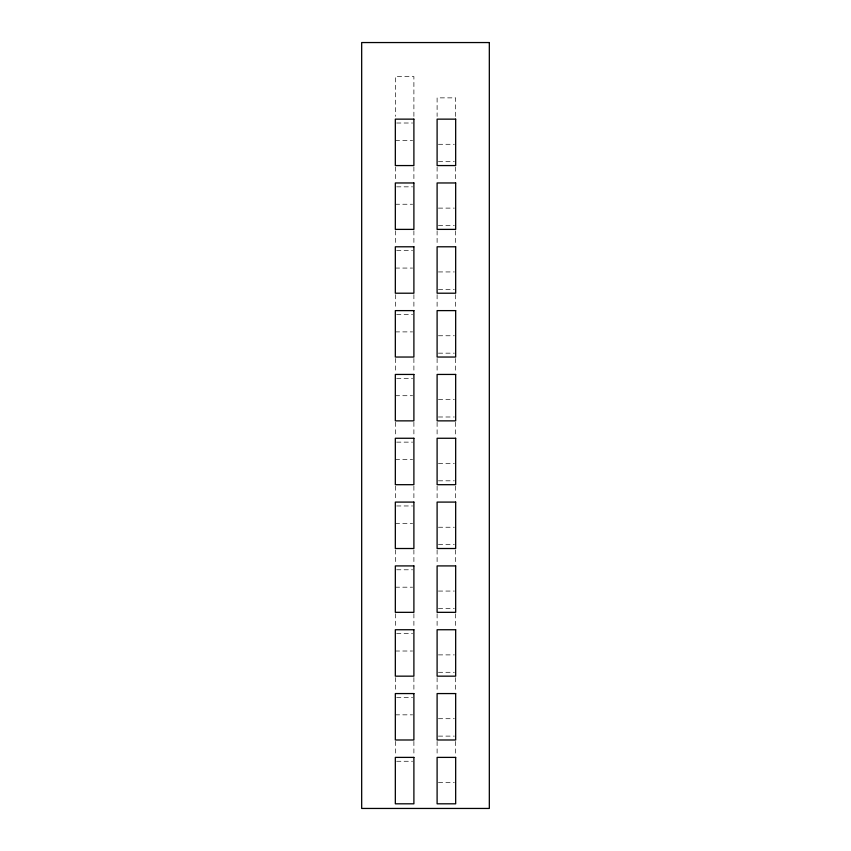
<?xml version="1.0" encoding="UTF-8"?>
<svg xmlns="http://www.w3.org/2000/svg" width="851" height="851" viewBox="0 0 851 851"><rect width="100%" height="100%" fill="white"/><g stroke="black" fill="none" stroke-linecap="round" stroke-linejoin="round"><path stroke-width="0.64" stroke-dasharray="4.25 3.19" d="M396.651 123.012L412.565 123.012M395.332 140.415L412.565 140.415M438.435 144.287L454.349 144.287M438.435 161.69L454.349 161.69M396.651 186.837L412.565 186.837M395.332 204.24L412.565 204.24M438.435 208.112L454.349 208.112M438.435 225.515L454.349 225.515M396.651 250.662L412.565 250.662M395.332 268.065L412.565 268.065M438.435 271.937L454.349 271.937M438.435 289.34L454.349 289.34M396.651 314.487L412.565 314.487M395.332 331.89L412.565 331.89M438.435 335.762L454.349 335.762M438.435 353.165L454.349 353.165M396.651 378.312L412.565 378.312M395.332 395.715L412.565 395.715M438.435 399.587L454.349 399.587M438.435 416.99L454.349 416.99M396.651 442.137L412.565 442.137M395.332 459.54L412.565 459.54M438.435 463.412L454.349 463.412M438.435 480.815L454.349 480.815M396.651 505.962L412.565 505.962M395.332 523.365L412.565 523.365M438.435 527.237L454.349 527.237M438.435 544.64L454.349 544.64M396.651 569.787L412.565 569.787M395.332 587.19L412.565 587.19M438.435 591.062L454.349 591.062M438.435 608.465L454.349 608.465M396.651 633.612L412.565 633.612M395.332 651.015L412.565 651.015M438.435 654.887L454.349 654.887M438.435 672.29L454.349 672.29M396.651 697.437L412.565 697.437M395.332 714.84L412.565 714.84M438.435 718.712L454.349 718.712M438.435 736.115L454.349 736.115M396.651 761.262L412.565 761.262M438.435 782.537L454.349 782.537M455.668 116.427L455.668 97.865L437.106 97.865L437.106 116.427M455.668 166.998L455.668 180.252M455.668 230.823L455.668 244.077M455.668 294.648L455.668 307.902M455.668 358.473L455.668 373.057M455.668 422.298L455.668 436.882M455.668 486.123L455.668 500.707M455.668 549.948L455.668 564.532M455.668 613.773L455.668 628.357M455.668 677.598L455.668 692.182M455.668 741.423L455.668 756.007M437.106 166.998L437.106 180.252M437.106 230.823L437.106 244.077M437.106 294.648L437.106 307.902M437.106 358.473L437.106 373.057M437.106 422.298L437.106 436.882M437.106 486.123L437.106 500.707M437.106 549.948L437.106 564.532M437.106 613.773L437.106 628.357M437.106 677.598L437.106 692.182M437.106 741.423L437.106 756.007M413.894 116.374L413.894 76.59L395.332 76.59L395.332 116.374M413.894 166.945L413.894 180.199M413.894 230.77L413.894 244.024M413.894 294.595L413.894 307.849M413.894 358.42L413.894 373.004M413.894 422.245L413.894 436.829M413.894 486.07L413.894 500.654M413.894 549.895L413.894 564.479M413.894 613.72L413.894 628.304M413.894 677.545L413.894 692.129M413.894 741.37L413.894 755.954M395.332 166.945L395.332 180.199M395.332 230.77L395.332 244.024M395.332 294.595L395.332 307.849M395.332 358.42L395.332 373.004M395.332 422.245L395.332 436.829M395.332 486.07L395.332 500.654M395.332 549.895L395.332 564.479M395.332 613.72L395.332 628.304M395.332 677.545L395.332 692.129M395.332 741.37L395.332 755.954"/><path stroke-width="1.28" d="M489.325 42.55L361.675 42.55L361.675 808.45L489.325 808.45L489.325 42.55M413.894 119.14L395.332 119.14L395.332 165.562L413.894 165.562L413.894 119.14M455.668 119.14L437.106 119.14L437.106 165.562L455.668 165.562L455.668 119.14M413.894 182.965L395.332 182.965L395.332 229.387L413.894 229.387L413.894 182.965M455.668 182.965L437.106 182.965L437.106 229.387L455.668 229.387L455.668 182.965M413.894 246.79L395.332 246.79L395.332 293.212L413.894 293.212L413.894 246.79M455.668 246.79L437.106 246.79L437.106 293.212L455.668 293.212L455.668 246.79M413.894 310.615L395.332 310.615L395.332 357.037L413.894 357.037L413.894 310.615M455.668 310.615L437.106 310.615L437.106 357.037L455.668 357.037L455.668 310.615M413.894 374.44L395.332 374.44L395.332 420.862L413.894 420.862L413.894 374.44M455.668 374.44L437.106 374.44L437.106 420.862L455.668 420.862L455.668 374.44M413.894 438.265L395.332 438.265L395.332 484.687L413.894 484.687L413.894 438.265M455.668 438.265L437.106 438.265L437.106 484.687L455.668 484.687L455.668 438.265M413.894 502.09L395.332 502.09L395.332 548.512L413.894 548.512L413.894 502.09M455.668 502.09L437.106 502.09L437.106 548.512L455.668 548.512L455.668 502.09M413.894 565.915L395.332 565.915L395.332 612.337L413.894 612.337L413.894 565.915M455.668 565.915L437.106 565.915L437.106 612.337L455.668 612.337L455.668 565.915M413.894 629.74L395.332 629.74L395.332 676.162L413.894 676.162L413.894 629.74M455.668 629.74L437.106 629.74L437.106 676.162L455.668 676.162L455.668 629.74M413.894 693.565L395.332 693.565L395.332 739.987L413.894 739.987L413.894 693.565M455.668 693.565L437.106 693.565L437.106 739.987L455.668 739.987L455.668 693.565M413.894 757.39L395.332 757.39L395.332 803.812L413.894 803.812L413.894 757.39M455.668 757.39L437.106 757.39L437.106 803.812L455.668 803.812L455.668 757.39"/></g></svg>
